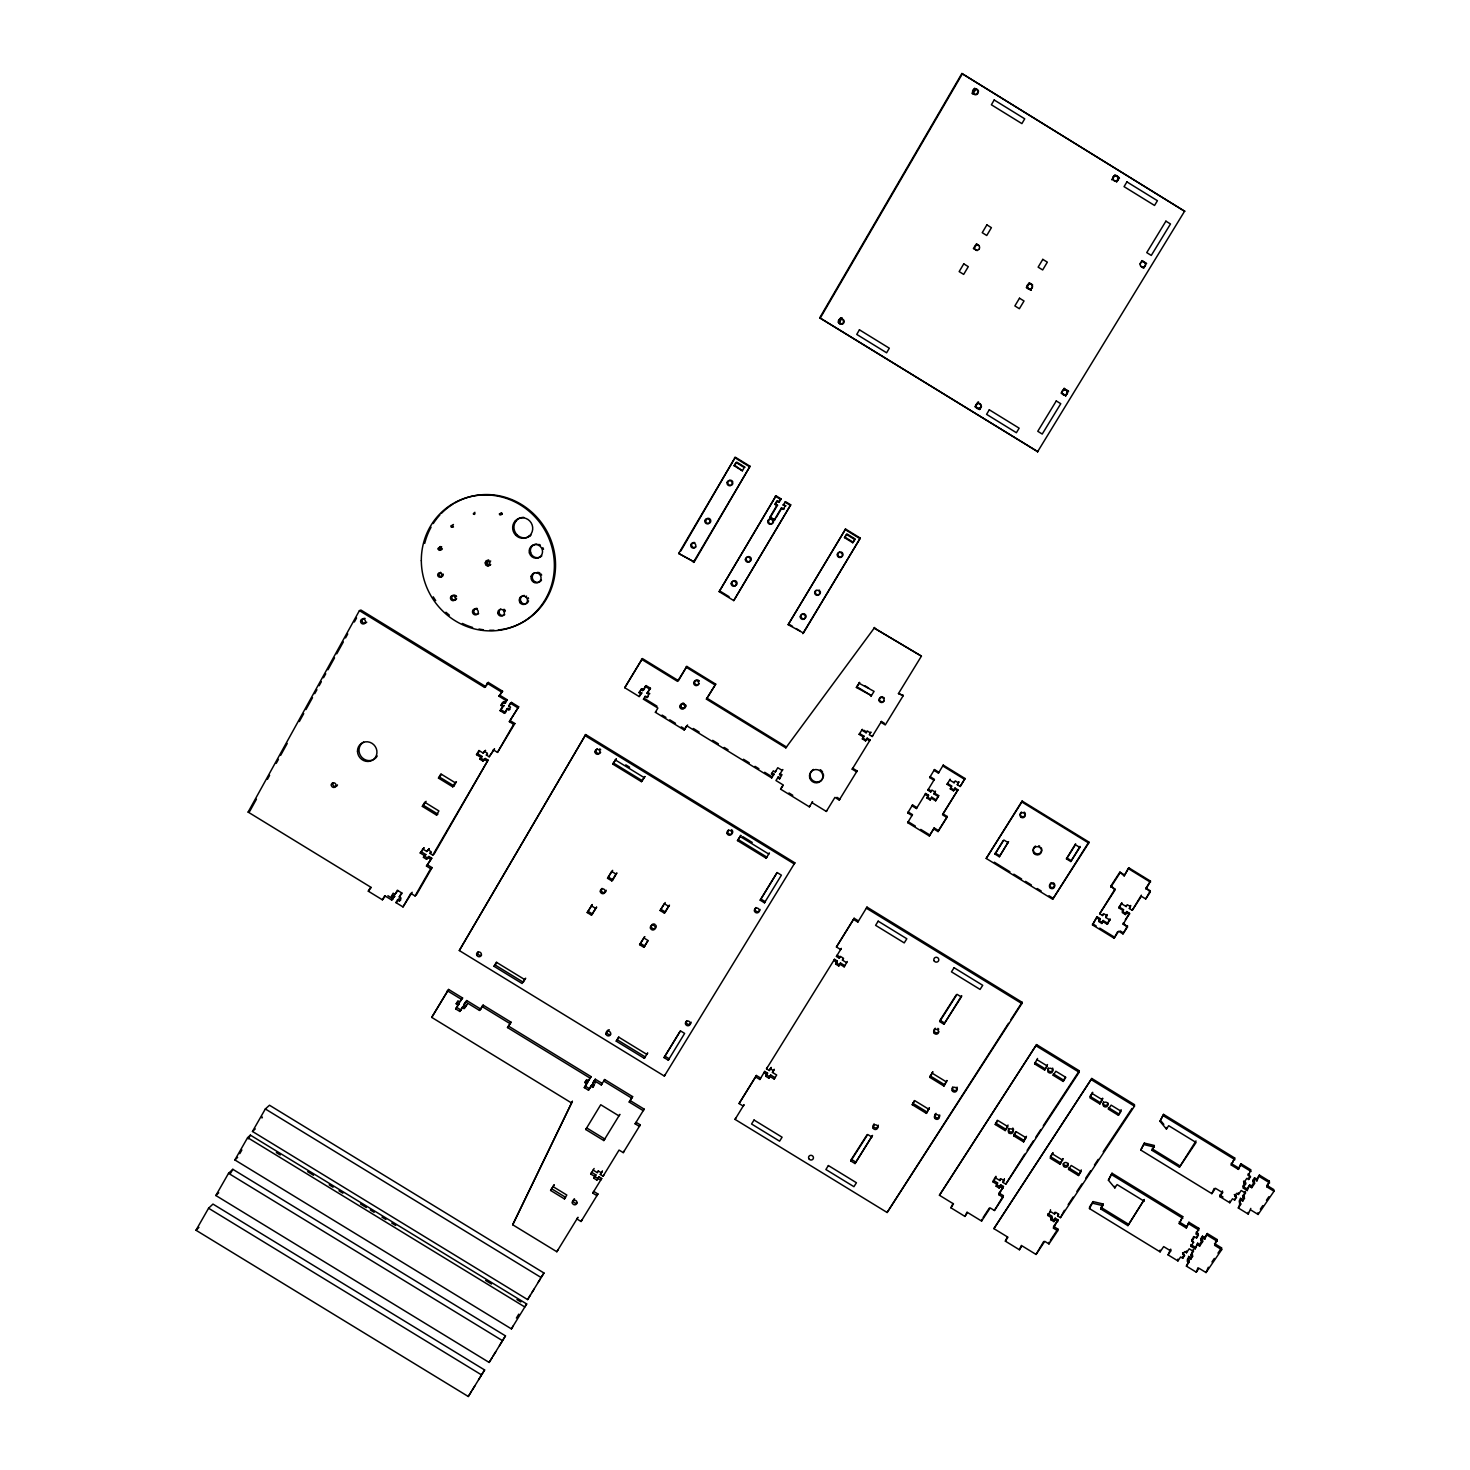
<?xml version="1.0" encoding="UTF-8"?>
<svg xmlns="http://www.w3.org/2000/svg" width="1470" height="1470" viewBox="0 0 1470 1470"><rect width="100%" height="100%" fill="white"/><g stroke="black" fill="none" stroke-linecap="round" stroke-linejoin="round"><path stroke-width="1.5" d="M1129.364 908.515L1130.577 905.557L1129.364 908.515L1132.249 910.297L1141.363 896.277L1145.718 898.96L1150.275 890.82L1145.938 888.156L1150.495 881.136L1128.758 867.778L1124.164 875.899L1119.864 872.133L1124.201 874.797M1145.718 898.96L1150.293 891.941L1145.938 888.156M1127.913 1225.612L1144.266 1199.575L1127.913 1225.612L1100.773 1208.983L1103.07 1203.985L1093.129 1201.615L1089.601 1206.907L1089.49 1208.597L1160.106 1251.87L1163.67 1246.597L1170.726 1250.933L1168.062 1254.884L1177.929 1260.929L1180.612 1256.979L1182.744 1258.283L1184.526 1255.656L1182.615 1252.752L1184.526 1255.656M1236.472 1197.407L1234.451 1194.595L1236.472 1197.407L1234.653 1200.071L1232.521 1198.767L1229.802 1202.754L1219.861 1196.653L1222.581 1192.666L1215.469 1188.293L1211.85 1193.64L1140.775 1150.054L1144.358 1143.109L1154.373 1145.479L1152.149 1150.422L1179.454 1167.162L1196.065 1142.484L1168.687 1125.689L1166.445 1129.07L1159.977 1121.298L1163.542 1114.37L1234.726 1158.029L1231.254 1165.012L1238.383 1169.385L1240.937 1163.744L1250.896 1169.844L1248.361 1175.504L1250.492 1176.827L1248.673 1179.491L1246.817 1178.37L1243.822 1182.78L1245.66 1183.92L1242.94 1187.925L1247.203 1190.553L1249.739 1184.875L1251.797 1187.668L1249.941 1186.529M1140.775 1150.054L1144.358 1143.109M1057.812 1214.238L1057.647 1215.929L1060.458 1217.656L1134.472 1106.175L1134.509 1104.668L1091.787 1078.465L993.904 1228.626L1007.961 1237.226L1005.37 1241.158L1019.408 1249.757L1021.999 1245.843L1036.056 1254.443L1044.747 1241.341L1048.974 1243.932L1057.702 1230.794L1057.867 1229.067L1053.641 1226.476L1058.014 1219.898L1055.203 1218.189L1053.88 1221.607L1050.793 1219.714L1050.958 1218.005L1054.063 1219.898M1132.249 910.297L1141.381 895.157M1103.033 921.653L1107.369 924.318L1107.443 923.142L1103.125 920.496L1101.857 923.472L1098.678 921.525L1099.946 918.548L1097.061 916.765L1092.467 924.906L1114.113 938.209L1118.633 931.245L1122.97 933.909L1127.508 926.927L1123.172 924.262L1129.566 913.329L1126.681 911.565L1125.45 914.542L1122.271 912.576L1123.503 909.618L1119.166 906.953L1121.886 902.764L1119.111 908.092L1123.447 910.757M1127.508 926.927L1123.227 923.087L1123.172 924.262M1124.164 875.899L1128.758 867.778M1121.83 903.903L1126.185 906.567L1126.222 905.428M1125.45 914.542L1126.681 911.565M1197.829 1244.943L1199.667 1246.064L1197.719 1243.179L1195.128 1248.894L1190.884 1246.303L1193.585 1242.334L1191.747 1241.213L1194.706 1236.858L1196.543 1237.979L1198.344 1235.333L1196.212 1234.028L1198.822 1228.332L1188.918 1222.268L1186.308 1227.964L1179.234 1223.61L1182.744 1216.609L1112.018 1173.244L1108.417 1180.208L1114.848 1187.907L1114.921 1186.253M1118.468 1113.764L1108.509 1107.663L1108.435 1109.17L1118.413 1115.289L1121.132 1109.721M1122.97 933.909L1127.545 925.751M1108.417 1180.208L1112.018 1173.244M1119.111 908.092L1119.166 906.953M1100.773 1208.983L1103.07 1203.985M1114.113 938.209L1117.568 931.796M1099.891 1103.933L1102.647 1098.384L1099.891 1103.933L1089.913 1097.814L1092.688 1092.284L1090.023 1096.326L1099.983 1102.427M1089.49 1208.597L1093.129 1201.615M1107.369 924.318L1110.162 918.971L1107.443 923.142M1110.089 920.128L1105.752 917.482L1106.928 915.663L1103.749 913.697L1102.573 915.516L1099.67 913.752L1115.069 889.956L1110.787 886.171L1119.864 872.133M1106.928 915.663L1107.002 914.505L1105.752 917.482M993.904 1228.626L1091.787 1078.465M1101.857 923.472L1103.125 920.496M1102.573 915.516L1102.647 914.358M1078.612 1173.905L1068.727 1167.841L1068.58 1169.458L1078.484 1175.522L1081.259 1169.918M1099.67 913.752L1115.142 888.836M1092.467 924.906L1097.061 916.765M1002.981 1182.431L1004.377 1179.087L1002.981 1182.431L1005.792 1184.159L1079.164 1072.255L1079.292 1070.803L1036.571 1044.6L939.44 1195.257L953.479 1203.875L950.925 1207.807L964.963 1216.425L967.536 1212.474L981.593 1221.074L990.21 1207.936L994.437 1210.508L1003.091 1197.333L1003.367 1195.661L999.141 1193.089L1003.459 1186.492L1000.647 1184.765L999.251 1188.128L996.145 1186.235L997.56 1182.872L993.334 1180.281L993.04 1181.917L997.266 1184.508L996.145 1186.235M1060.458 1217.656L1064.39 1210.306M1057.702 1230.794L1053.476 1228.203L1058.014 1219.898M1060.072 1164.24L1062.884 1158.654L1060.072 1164.24L1050.168 1158.176L1052.979 1152.59L1050.352 1156.578L1060.237 1162.641M1053.88 1221.607L1055.203 1218.189M1050.499 1209.755L1050.315 1211.445L1054.541 1214.036L1054.725 1212.346M1053.476 1228.203L1053.641 1226.476M1048.974 1243.932L1049.157 1242.168M1051.914 1217.987L1052.097 1216.278L1047.889 1213.705L1047.687 1215.396L1051.914 1217.987L1050.793 1219.714M1063.324 1079.954L1053.365 1073.853L1053.2 1075.305L1063.178 1081.424L1065.088 1077.253M1088.719 843.045L1088.829 842.016L1022.109 801.04L986.205 858.443L1052.685 899.254L1088.719 843.045L1021.87 801.977L1022.109 801.04M488.922 560.235C482.968 559.702 485.449 568.688 490.227 565.013M488.279 560.29L486.552 563.359L489.62 565.252M1036.056 1254.443L1043.7 1241.47M1070.803 861.53L1079.825 847.437L1079.972 846.408L1070.803 861.53L1066.448 858.866L1075.617 843.725M1019.408 1249.757L1021.374 1245.384M1044.839 1068.616L1034.88 1062.516L1034.659 1063.931L1044.637 1070.05L1047.485 1064.556M1034.659 1063.931L1037.526 1058.455M1015.678 1131.588L1013.675 1135.814L1023.598 1141.878L1026.446 1136.31M1023.598 1141.878L1025.564 1137.651M939.44 1195.257L1036.571 1044.6M1005.37 1241.158L1007.354 1236.803M1005.792 1184.159L1024.682 1154.115M1052.685 899.254L1088.829 842.016M1003.091 1197.333L998.865 1194.743L1003.459 1186.492M998.865 1194.743L999.141 1193.089M999.251 1188.128L1000.647 1184.765M994.437 1210.508L1003.367 1195.661M994.198 1178.958L995.925 1176.312L995.631 1177.948L999.876 1180.539L1000.151 1178.903M997.266 1184.508L997.56 1182.872M997.285 1120.305L995.263 1124.513L1005.186 1130.595L1008.053 1125.046M981.593 1221.074L981.905 1219.383M735.827 1117.861L735.055 1119.387L887.127 1212.493L1021.852 1003.587L1022.091 1002.264L866.988 907.1L857.837 922.058L853.555 919.43L854.107 918.272L858.407 920.9L857.837 922.058M964.963 1216.425L967.021 1212.088M950.925 1207.807L953.001 1203.507M499.249 514.022C502.666 514.243 497.191 514.555 502.005 513.269M943.942 1086.036L946.919 1080.542L943.942 1086.036L929.775 1077.345L932.752 1071.869L929.775 1077.345M999.324 856.753L1008.494 841.667L999.324 856.753L994.988 854.088L1003.036 840.766M961.325 996.954L961.674 995.668L943.924 1024.222L939.642 1021.613L957.043 994.326L961.325 996.954L943.924 1024.222M926.394 1113.378L929.371 1107.865L926.394 1113.378L912.245 1104.705L914.395 1100.534M887.127 1212.493L1008.512 1023.304M855.025 1163.542L872.445 1135.52L855.025 1163.542L850.818 1160.969L851.387 1159.371L867.024 1134.822M261.954 1118.009L262.395 1117.053M961.876 73.5L1184.618 211.239L961.876 73.5L819.727 317.832L1037.71 451.658L819.727 317.832M957.301 784.704L958.826 781.948L957.301 784.704L960.204 786.487L965 778.494L943.244 765.117L938.43 773.11L934.075 770.445L934.479 769.563L938.834 772.228L938.43 773.11M960.204 786.487L965 778.494M938.062 831.579L938.466 830.587L934.148 827.922L933.726 828.915L938.062 831.579L946.882 817.485L942.527 814.821L957.926 789.831L955.022 788.049L953.497 790.805L950.3 788.857L951.843 786.101L947.488 783.418L947.103 784.337L951.457 787.001L950.3 788.857M946.882 817.485L947.268 816.511L942.931 813.847L957.926 789.831M953.497 790.805L955.022 788.049M949.749 780.074L954.103 782.738L954.489 781.838M915.351 826.085L908.129 821.657L907.67 822.649L929.334 835.952L934.148 827.922M938.283 796.556L938.687 795.637L934.35 792.973L933.928 793.892L938.283 796.556L935.637 800.801L931.3 798.136L931.723 797.199L936.059 799.864L935.637 800.801M930.142 799.974L930.565 799.037L927.386 797.089L926.964 798.026L930.142 799.974L931.723 797.199M930.749 791.926L931.171 791.007L928.268 789.243L927.846 790.162L930.749 791.926L931.888 790.088L935.085 792.054L935.49 791.136L933.928 793.892M943.244 765.117L942.858 765.999L964.651 779.394M928.525 795.252L928.103 796.189L925.2 794.406L925.641 793.469L928.525 795.252L926.964 798.026M840.472 962.979L839.884 964.21L844.166 966.837L844.736 965.588L840.472 962.979L838.782 965.992L835.64 964.063L836.228 962.832L839.37 964.743M912.539 804.935L912.08 805.872L916.435 808.537L916.876 807.6L912.539 804.935L907.707 812.928L912.043 815.593M934.02 780.221L929.665 777.557L930.087 776.656L934.424 779.32L927.846 790.162M866.988 907.1L866.436 908.239L1021.852 1003.587M846.72 962.721L842.439 960.112L843.027 958.881M512.699 1224.767L572.381 1101.342L512.699 1224.767L556.836 1251.742L557.938 1250.014M837.349 961.049L836.742 962.299L833.894 960.535L834.501 959.304L837.349 961.049L835.64 964.063M839.296 958.183L839.903 956.952L837.055 955.206L836.448 956.437L839.296 958.183L840.417 956.4L843.559 958.33L842.439 960.112M907.707 812.928L908.166 811.973L912.502 814.637L907.67 822.649M1214.496 1243.546L1221.552 1247.883L1221.699 1249.647L1206.043 1272.561L1198.969 1268.243L1196.286 1272.175L1186.4 1266.129L1189.083 1262.179L1187.374 1261.131L1188.679 1256.464L1190.608 1259.367L1188.679 1256.464M1187.374 1261.131L1188.771 1258.246M1240.551 1198.326L1242.591 1201.155L1240.551 1198.326L1239.155 1201.247L1241.047 1204.004L1238.328 1207.991L1248.269 1214.091L1250.805 1208.395M1239.32 1202.938L1240.735 1200.016M759.861 1079.495L760.596 1078.061L756.388 1075.47L755.635 1076.904L759.861 1079.495L764.749 1071.391L767.561 1073.118L765.76 1076.279L768.865 1078.19L769.949 1076.444L774.175 1079.035L774.874 1077.602L770.666 1075.011L769.582 1076.738L766.476 1074.846M836.448 956.437L841.299 948.37L840.711 949.583L836.43 946.956L854.107 918.272M774.175 1079.035L776.674 1075.029L772.448 1072.438L774.231 1069.278L773.146 1071.005M768.865 1078.19L770.666 1075.011M767.248 1067.385L766.513 1068.8L769.343 1070.527L770.059 1069.113M764.749 1071.391L764.033 1072.824L766.844 1074.552M735.055 1119.387L744.059 1104.631L743.305 1106.12L739.079 1103.547L756.388 1075.47M385.379 896.002L382.384 899.805L368.308 891.188L370.642 887.108L248.118 812.083L359.415 610.62L360.94 610.05L485.853 686.674L484.567 687.39L359.415 610.62M256.423 799.202L249.827 811.164L248.118 812.083M267.43 779.302L269.616 775.315M276.231 763.371L278.418 759.384M280.623 755.396L287.22 743.452M299.329 721.549L303.72 713.593M305.925 709.606L312.522 697.662M314.727 693.675L316.932 689.706M319.137 685.718L321.324 681.731M323.529 677.743L325.734 673.774M327.939 669.787L334.535 657.843M336.74 653.856L343.337 641.912M345.542 637.925L347.728 633.956M354.344 621.994L356.53 618.025M484.567 687.39L488.261 682.429L502.593 691.231L498.918 696.192L506.103 700.602L507.334 699.867L500.186 695.475M371.322 887.402L368.308 891.188M486.643 685.259L488.261 682.429M422.349 806.387L424.72 802.234L438.905 810.944L436.535 815.078L422.349 806.387L426.098 801.315M438.483 778.108L440.853 773.918L455.094 782.665L456.417 781.764L454.028 785.936L452.705 786.817L438.483 778.108L441.423 774.451M382.384 899.805L384.717 895.726L391.755 900.044L394.732 896.241L392.894 895.12L391.479 896.204L393.298 897.325L394.732 896.241M498.918 696.192L502.593 691.231M234.869 1159.94L247.621 1137.633L250.378 1135.134L526.683 1303.963L511.395 1328.88L234.869 1159.94L237.644 1157.386M195.988 1230.243L208.575 1208.23L212.966 1204.077L484.622 1369.966L468.287 1396.5L195.988 1230.243L198.946 1227.413M215.851 1195.514L228.53 1173.317L232.848 1169.312L505.478 1335.881L489.142 1362.433L215.851 1195.514L218.754 1192.776M239.775 1153.674L241.888 1149.963M248.246 1138.827L250.378 1135.134M252.472 1131.459L265.335 1108.968L269.488 1105.238L543.955 1273.002L527.601 1299.59L252.472 1131.459L255.284 1128.905M230.68 1173.115L232.848 1169.312M452.705 786.817L455.094 782.665M391.479 896.204L393.188 893.209L395.007 894.33L397.984 890.526M500.847 705.398L503.806 705.71L500.847 705.398L502.63 702.292L504.486 703.432L507.334 699.867M502.097 704.644L503.861 701.539L505.735 702.697M391.755 900.044L393.298 897.325M395.007 894.33L397.341 890.25L401.567 892.841L399.234 896.92L401.071 898.041L399.362 901.036L397.525 899.916L395.963 902.617L403 906.935L412.188 892.272M504.449 713.317L506.874 709.091L509.961 709.477L508.105 708.338L504.449 713.317L500.131 710.69L502.556 706.445M504.486 703.432L506.103 700.602M500.131 710.69L503.806 705.71M420.218 852.986L423.948 847.859L420.218 852.986L424.444 855.595L425.822 854.566L421.596 851.975M476.5 754.661L477.787 753.834L482.068 756.462L480.8 757.289L476.5 754.661L478.908 750.472L483.189 753.099L485.504 750.453L483.189 753.099M477.787 753.834L479.385 751.041M508.73 710.23L510.513 707.125L508.657 705.986L511.505 702.421L518.671 706.813L509.355 721.678L513.655 724.306L514.867 723.534L510.568 720.888M402.21 893.117L399.234 896.92M511.505 702.421L508.657 705.986M427.825 865.04L432.07 867.631L430.71 868.66L426.465 866.069L431.757 858.204L428.928 856.477L426.539 859.27L423.433 857.359L424.444 855.595M426.815 851.479L429.203 848.686L426.815 851.479L422.57 848.87M479.753 759.108L481.021 758.263L484.163 760.192L482.895 761.037L479.753 759.108L480.8 757.289M423.433 857.359L425.822 854.566M481.021 758.263L482.068 756.462M426.539 859.27L428.928 856.477M482.895 761.037L485.21 758.373L488.058 760.119L434.109 854.088L432.75 855.117L429.92 853.372L430.949 851.589L427.825 849.697M489.198 756.774L494.471 748.947L489.198 756.774L486.349 755.029L487.378 753.21L484.236 751.28M403 906.935L410.81 893.356L415.036 895.947L416.414 894.844L432.07 867.631M426.465 866.069L431.757 858.204M432.75 855.117L488.058 760.119M509.355 721.678L518.671 706.813M415.036 895.947L430.71 868.66M493.222 749.774L497.503 752.401L513.655 724.306M514.867 723.534L497.503 752.401M678.699 553.455L735.312 457.207L750.049 466.266L694.207 561.963L678.699 553.455L694.207 561.963M680.757 551.048L734.173 459.154M734.1 465.733L736.011 462.462L744.279 467.533L742.368 470.804L734.1 465.733L736.819 462.168L745.069 467.239M820.389 317.851L962.244 74.014M459.301 950.539L585.721 734.559L794.866 862.853L664.348 1076.077L459.301 950.539L585.721 734.559M693.325 562.44L750.049 466.266M571.297 1102.812L431.721 1017.387L448.607 989.439L462.591 998.001L459.742 1001.952L457.923 1000.831L456.196 1003.771L458.015 1004.892L459.301 1003.587L457.501 1002.485L456.196 1003.771M448.607 989.439L431.721 1017.387M641.802 692.995L638.954 692.572L641.802 692.995L639.156 696.559L624.75 687.721L642.39 658.542L678.442 680.665L686.839 666.406L715.706 684.138L706.409 699.114L785.825 747.862L786.524 747.036L707.272 698.379M838.855 320.919L840.638 317.851M972.828 91.397L974.702 88.218M838.378 322.444L841.042 317.869M972.129 93.308L974.922 88.531M641.269 660.434L624.75 687.721M841.501 317.869L838.819 322.426L842.402 324.264M839.443 322.426L842.108 317.869M975.547 89.358C969.3 102.459 973.765 83.018 978.579 91.213M638.954 692.572L641.765 688.732L643.639 689.871L646.12 685.608L650.457 688.272L646.984 693.252L648.858 694.391L647.02 697.533L645.146 696.376L643.474 699.224L657.88 708.062L655.381 712.307L684.175 729.984L687.592 724.949M639.928 691.855L641.765 688.732M459.871 1011.452L462.205 1007.446L464.024 1008.567L467.037 1004.341L465.31 1007.281L463.509 1006.16L459.871 1011.452L455.663 1008.898L458.015 1004.892M459.742 1001.952L462.591 998.001M455.663 1008.898L459.301 1003.587M639.156 696.559L640.828 693.711M640.773 689.448L642.647 690.588L646.12 685.608M465.751 1005.627L463.932 1004.524L466.78 1000.555L480.763 1009.118L483.115 1005.112L511.064 1022.22L507.499 1027.548L590.058 1078.098L591.105 1076.665L508.712 1026.225M466.78 1000.555L463.932 1004.524M646.984 693.252L650.457 688.272M493.993 966.286L496.364 962.244L524.496 979.461L525.672 978.212L523.283 982.236L495.225 965.055L493.993 966.286L522.107 983.503L524.496 979.461M612.714 764.051L616.224 758.998L612.714 764.051L641.416 781.654L644.871 776.564L641.416 781.654M495.225 965.055L496.805 962.372M783.106 504.982L785.733 505.79L783.106 504.982L785.568 501.674L790.713 504.835L733.75 600.605L719.161 591.638L776.013 495.794L781.158 498.955L778.677 502.281L776.766 501.105L774.855 504.357L777.501 505.166L774.855 504.357M719.161 591.638L776.013 495.794M775.59 503.989L777.501 500.737L779.412 501.913M465.494 1001.842L479.496 1010.423L483.115 1005.112M769.802 517.366L774.947 519.682L769.802 517.366L776.766 505.533M778.677 502.281L781.158 498.955M770.556 516.981L777.501 505.166M641.398 659.203L677.523 681.382L686.839 666.406M774.212 520.086L781.176 508.252L783.822 509.043L781.176 508.252M776.105 517.716L781.911 507.885M783.106 509.428L785.017 506.176M733.75 600.605L790.713 504.835M507.499 1027.548L511.064 1022.22M684.175 729.984L686.692 725.739L771.64 777.887L772.375 776.987L764.657 772.264M706.409 699.114L715.706 684.138M976.925 244.149L973.82 248.65M587.21 912.558L592.318 904.601L587.21 912.558L591.454 915.167L596.563 907.211L591.454 915.167M607.551 878.288L611.63 871.398L615.893 874.007L616.922 872.959L612.843 879.832L611.814 880.897L607.551 878.288L612.659 870.35M611.814 880.897L615.893 874.007M788.159 624.676L845.562 529.053L860.281 538.093L803.428 633.037L788.159 624.676L845.562 529.053M844.497 537.653L846.444 534.418L854.695 539.49L852.747 542.724L844.497 537.653L847.032 533.977L855.264 539.049L852.747 542.724M802.767 633.662L860.281 538.093M1029.606 282.957L1026.832 287.587L1031.334 290.343M639.615 944.677L644.668 936.684L639.615 944.677L643.878 947.286L647.903 940.984M660.14 910.518L664.275 903.664L668.538 906.273L669.456 905.153L665.34 912.006L664.403 913.146L660.14 910.518L665.193 902.543M643.878 947.286L647.976 940.469L643.713 937.86M664.403 913.146L668.538 906.273M974.977 406.822L977.715 402.284M1111.981 179.597L1113.837 176.235M978.524 401.88L975.474 406.584L979.92 409.321M1114.885 175.077L1112.037 179.818M979.443 409.56L981.28 406.547M1116.502 182.225L1119.35 177.484L1117.494 180.828M979.681 409.45L981.501 406.418M584.876 1082.545L585.942 1081.111L587.743 1082.214L586.695 1083.647L584.876 1082.545L586.64 1079.623L588.459 1080.744L591.105 1076.665M771.474 773.918L772.209 773.036L774.065 774.175L773.349 775.058L771.474 773.918L773.349 770.813L775.223 771.971L775.939 771.088M588.496 1090.189L590.885 1086.22L592.704 1087.341L593.751 1085.889L591.932 1084.786L588.496 1090.189L584.307 1087.616L586.695 1083.647M588.459 1080.744L590.058 1078.098M584.307 1087.616L587.743 1082.214M771.64 777.887L774.065 774.175M775.223 771.971L777.777 767.726L782.095 770.39L782.812 769.508L779.541 774.616L781.415 775.774L779.541 778.861L777.667 777.722L778.383 776.821L780.258 777.979L779.541 778.861M616.242 1041.146L618.668 1037.122L646.763 1054.339L647.7 1052.943L644.319 1058.327L616.242 1041.146L618.852 1037.103M737.481 840.601L740.807 835.419L737.481 840.601L766.146 858.186L766.881 857.139L738.271 839.591M592.704 1087.341L594.468 1084.419L592.649 1083.298L595.295 1079.219L602.277 1083.5L601.248 1084.934L594.247 1080.652M592.649 1083.298L595.295 1079.219M810.025 805.891L809.364 806.828L780.607 789.169L783.161 784.943L775.958 780.533L778.383 776.821M601.248 1084.934L604.684 1079.531L632.614 1096.62L629.215 1102.059L643.198 1110.622L644.154 1109.133L630.189 1100.589M783.014 785.458L780.607 789.169M585.721 1129.493L600.734 1104.742L618.888 1115.859L619.881 1114.352L603.821 1140.555L585.721 1129.493L586.769 1127.968L604.832 1139.029L603.821 1140.555M550.607 1190.443L554.08 1184.949L550.607 1190.443L564.443 1198.914L565.527 1197.278L551.709 1188.826M856.385 687.482L859.564 682.466L856.385 687.482L871.453 695.678L856.937 686.766M766.146 858.186L769.416 852.986L768.7 854.015L740.016 836.412M564.443 1198.914L566.814 1195.036L552.959 1186.566M870.92 696.413L874.08 691.378L858.995 683.183M629.215 1102.059L632.614 1096.62M1062.443 391.314L1064.28 388.282M1140.095 263.975L1141.988 260.851L1146.508 263.644M809.364 806.828L812.579 801.683L811.936 802.62L826.324 811.44L826.948 810.484M594.854 1176.514L593.825 1178.205L596.875 1180.079L598.933 1176.79L601.708 1178.481L600.697 1180.079L590.701 1173.979L594.119 1168.485M859.141 734.375L859.693 733.567L864.029 736.231L863.478 737.058L859.141 734.375L862.302 729.304M1065.585 395.944L1067.826 392.545M1145.571 265.206L1143.66 268.312L1140.628 266.18M664.054 1057.591L680.408 1030.819L684.634 1033.41L668.28 1060.182L664.054 1057.591L680.132 1031.389M760.192 900.191L777.097 872.518L781.397 875.164L764.473 902.819L760.192 900.191L776.674 873.309M593.09 1170.065L597.243 1172.619L598.29 1170.928L601.34 1172.784M1037.489 451.915L1184.71 211.018M594.854 1176.606L595.883 1174.916L591.73 1172.38L590.701 1173.979M862.357 738.895L862.908 738.087L866.087 740.035L865.536 740.862L862.357 738.895L864.029 736.231M861.751 730.112L866.087 732.777L867.226 730.921L870.424 732.887L870.957 732.078L869.284 734.743L872.188 736.507L872.721 735.698M600.311 1174.493L602.351 1171.204L600.311 1174.493L603.086 1176.184L604.096 1174.585M865.536 740.862L867.208 738.197L870.111 739.961L852.196 769.178L856.532 771.842L857.102 770.96L852.765 768.295L852.196 769.178M516.393 1318.057L518.781 1314.143M556.836 1251.742L577.967 1217.289L576.901 1218.961L581.054 1221.496L582.102 1219.824M592.741 1193.089L593.77 1191.453L597.922 1193.989L596.893 1195.624L592.741 1193.089L601.708 1178.481M603.086 1176.184L619.054 1150.073L623.243 1152.627L624.217 1151.065M635.132 1123.815L636.087 1122.29L640.277 1124.862L639.321 1126.369L635.132 1123.815L644.154 1109.133M826.324 811.44L834.923 797.401L839.241 800.047L839.848 799.11L836.963 797.346M872.188 736.507L881.43 721.458L884.334 723.24M898.446 693.583L903.297 695.53L898.446 693.583L921.414 656.134L874.154 628.039L921.414 656.134M581.054 1221.496L597.922 1193.989M623.243 1152.627L640.277 1124.862M839.241 800.047L857.102 770.96M881.43 721.458L880.916 722.248L885.271 724.93L903.297 695.53M929.665 777.557L934.479 769.563M916.435 808.537L925.641 793.469M739.079 1103.547L755.635 1076.904M836.43 946.956L853.555 919.43M766.513 1068.8L834.501 959.304M936.059 799.864L938.687 795.637M947.103 784.337L950.135 779.173M765.76 1076.279L767.561 1073.118M769.343 1070.527L771.144 1067.367L770.427 1068.8L773.532 1070.693L772.448 1072.438M838.782 965.992L839.884 964.21M954.103 782.738L955.261 780.901L958.458 782.867M844.166 966.837L847.29 961.49M929.334 835.952L933.726 828.915M938.466 830.587L947.268 816.511M499.469 1345.583L501.932 1341.669M505.478 1335.881L502.464 1340.658L228.53 1173.317M472.403 1389.793L474.957 1385.751M478.558 1379.742L481.094 1375.718M484.622 1369.966L481.517 1374.891L208.575 1208.23M489.142 1362.433L492.211 1357.545M493.277 1355.707L495.757 1351.775M468.287 1396.5L471.447 1391.484M511.395 1328.88L513.324 1325.811M526.683 1303.963L524.79 1306.977L247.621 1137.633M527.601 1299.59L530.505 1294.978M531.754 1292.828L534.106 1289.116M538.02 1282.575L540.354 1278.882M543.955 1273.002L541.107 1277.522L265.335 1108.968M986.205 858.443L1021.87 801.977M994.988 854.088L1003.881 840.013L1008.218 842.678M664.348 1076.077L665.249 1074.662M956.253 994.859L940.047 1020.272L944.31 1022.881M850.818 1160.969L867.704 1134.491L871.93 1137.063M596.875 1180.079L598.933 1176.79M1066.448 858.866L1075.47 844.754L1079.825 847.437M912.245 1104.705L914.818 1100.699L928.966 1109.354M593.825 1178.205L595.883 1174.916M597.243 1172.619L598.272 1171.02M1010.974 1019.482L1022.091 1002.264M668.28 1060.182L669.181 1058.786L664.973 1056.195M1110.732 887.274L1119.809 873.217M1099.946 918.548L1098.77 920.349L1101.949 922.296M794.866 862.853L794.186 863.901L584.637 735.349M1123.503 909.618L1122.327 911.418L1125.487 913.366M1126.185 906.567L1127.361 904.748L1130.54 906.696M1125.34 919.834L1129.566 913.329M1145.938 889.258L1150.495 881.136M995.263 1124.513L997.873 1120.507L1007.795 1126.59L1005.186 1130.595M1044.637 1070.05L1047.283 1065.989L1037.305 1059.87M1013.675 1135.814L1016.303 1131.79L1026.207 1137.872M1053.2 1075.305L1055.846 1071.244L1065.823 1077.363L1063.178 1081.424M993.04 1181.917L995.631 1177.948M999.876 1180.539L1000.996 1178.811L1004.102 1180.722M764.473 902.819L765.208 901.698L760.927 899.07M983.136 1217.509L989.273 1208.12M1027.162 1150.33L1033.373 1140.867M1035.854 1137.082L1040.815 1129.511M1043.296 1125.726L1079.292 1070.803M870.111 739.961L869.56 740.788L866.675 739.006L867.208 738.197M1068.58 1169.458L1071.207 1165.453L1081.13 1171.535L1078.484 1175.522M1108.435 1109.17L1111.118 1105.128L1121.077 1111.246L1118.413 1115.289M1047.687 1215.396L1050.315 1211.445M1054.541 1214.036L1055.68 1212.327L1058.786 1214.22L1057.647 1215.929M1068.139 1204.647L1073.155 1197.094M1076.904 1191.435L1081.92 1183.883M1085.668 1178.242L1090.685 1170.69M1094.433 1165.03L1098.2 1159.371M1103.198 1151.819L1131.992 1108.435M1050.389 1240.294L1057.867 1229.067M1114.848 1187.907L1117.071 1184.581L1144.266 1201.247M1159.977 1121.298L1163.542 1114.37M1179.454 1167.162L1195.974 1140.904M1179.234 1223.61L1182.744 1216.609M1186.308 1227.964L1188.918 1222.268M1214.128 1188.421L1211.85 1193.64M1231.254 1165.012L1234.726 1158.029M644.319 1058.327L645.275 1056.948L617.235 1039.768M866.087 732.777L866.638 731.968L863.754 730.186M1219.861 1196.653L1222.434 1190.994L1222.581 1192.666M1238.383 1169.385L1240.937 1163.744M1196.212 1234.028L1198.822 1228.332M1191.747 1241.213L1193.622 1236.546M1182.688 1254.535L1184.655 1251.631L1186.492 1252.752L1189.193 1248.802L1193.419 1251.393L1190.737 1255.362L1192.574 1256.482L1190.608 1259.367M1196.121 1232.283L1198.234 1233.587L1196.543 1237.979M1195.128 1248.894L1197.719 1243.179M1199.667 1246.064L1202.625 1241.709L1200.678 1238.824L1202.478 1236.178L1204.591 1237.483L1204.72 1239.247L1202.589 1237.942L1202.478 1236.178M1200.788 1240.588L1202.589 1237.942M1190.516 1257.585L1192.482 1254.7L1192.574 1256.482M1199.557 1244.3L1202.515 1239.945L1200.678 1238.824M1187.301 1259.331L1189.01 1260.378L1186.4 1266.129M1204.591 1237.483L1207.293 1233.532L1217.197 1239.596L1214.624 1245.311L1221.699 1249.647M1204.72 1239.247L1207.293 1233.532M1234.635 1196.268L1236.619 1193.328L1238.475 1194.467L1241.195 1190.461L1245.476 1193.089L1242.738 1197.094L1244.594 1198.215L1242.591 1201.155M1236.307 1195.716L1234.653 1200.071M1243.822 1182.78L1243.62 1181.127L1245.476 1182.247L1242.756 1186.253L1247.001 1188.881L1247.203 1190.553M1242.738 1197.094L1245.274 1191.398L1245.476 1193.089M1247.001 1188.881L1249.739 1184.875M1251.797 1187.668L1254.792 1183.258L1252.752 1180.465L1254.572 1177.782L1256.905 1180.759L1254.572 1177.782M1252.954 1182.119L1254.774 1179.436M1242.407 1199.465L1244.41 1196.543L1242.554 1195.404M1251.595 1185.996L1254.59 1181.604L1252.752 1180.465M1239.963 1203.636L1238.328 1207.991M1256.703 1179.105L1259.441 1175.081L1269.4 1181.2L1266.883 1186.878L1274.012 1191.233L1258.118 1214.459L1251.007 1210.104M1256.905 1180.759L1259.441 1175.081M1197.976 1267.746L1196.286 1272.175M1215.396 1242.223L1217.197 1239.596M1208.322 1267.232L1206.043 1272.561M1211.941 1261.958L1214.349 1258.43M1217.95 1253.157L1221.552 1247.883M1266.883 1186.878L1269.4 1181.2M1260.341 1209.167L1262.785 1205.602M1266.442 1200.255L1268.886 1196.69M604.684 1079.531L603.655 1080.964L631.641 1098.09M590.885 1086.22L591.932 1084.786M785.825 747.862L874.705 627.433M488.352 565.729L490.08 562.661L486.993 560.768M779.541 774.616L780.258 773.734L782.113 774.874M479.496 1010.423L480.763 1009.118M474.847 512.277C474.093 517.881 473.505 509.686 474.553 514.445M502.005 514.316L500.517 513.655M464.024 1008.567L465.31 1007.281M462.205 1007.446L463.509 1006.16M1061.211 393.078L1065.695 395.834M655.381 712.307L656.337 711.553M395.963 902.617L397.396 901.533M399.362 901.036L400.777 899.934L398.94 898.813L397.525 899.916M531.056 535.08L528.998 536.642A10.345 9.922 61.7 0 1 515.198 522.291L516.76 520.196A10.345 9.922 61.7 0 1 523.816 517.385M647.02 697.533L647.994 696.798L645.146 696.376M643.474 699.224L644.448 698.489L657.035 706.206M429.92 853.372L431.28 852.361M642.647 690.588L643.639 689.871M436.535 815.078L437.895 814.141L423.727 805.468M486.349 755.029L487.617 754.183M506.874 709.091L508.105 708.338M441.772 549.633C438.501 551.562 438.427 544.855 441.735 546.95M504.137 611.502L505.368 610.932M497.852 613.027L499.102 612.457M520.068 602.7L521.28 602.149M525.801 596.985L526.572 596.103M520.343 597.151L521.574 596.618M472.697 610.712L474.001 610.142M476.243 609.131A2.995 2.848 56.9 0 1 478.264 612.163L478.136 612.916A2.995 2.848 56.9 0 1 475.251 614.846L474.498 614.68A2.995 2.848 56.9 0 1 472.605 610.914L472.917 610.234A2.995 2.848 56.9 0 1 475.49 608.966L477.382 608.543M534.198 582.432L535.392 581.918M531.24 576.369L532.434 575.854M536.679 572.822L537.873 572.326M454.928 599.76L456.27 599.209M454.653 596.434L455.994 595.883M451.4 596.103L452.76 595.57M536.77 558.104L537.965 557.644M529.42 552.959L530.633 552.5M487.048 565.693L488.334 565.215M489.455 565.105L490.741 564.627M742.368 470.804L734.926 465.439M485.927 564.995L487.213 564.517M485.265 563.837L486.552 563.359M485.247 562.514L486.552 562.036M533.279 545.058L534.474 544.617M489.418 561.485L490.704 561.025M485.89 561.393L487.176 560.915M440.577 577.012L441.955 576.516M441.753 574.549L443.131 574.053A2.131 2.04 58.9 0 1 442.194 576.405L441.698 576.607A2.131 2.04 58.9 0 1 439.162 575.046A2.131 2.04 58.9 0 1 440.577 572.491M439.475 572.951L440.835 572.473M528.814 536.274L530.027 535.852M515.658 535.117L516.889 534.694M439.181 550.386C445.042 545.535 432.639 548.861 440.559 549.945M440.963 549.192L442.341 548.733M439.989 547.152L441.367 546.711M514.739 521.63L515.97 521.244M501.031 514.555L502.115 514.133M499.874 514.978L501.141 514.592M500.278 513.342L501.546 512.975M451.198 527.142C456.894 525.121 446.2 525.323 453.477 527.032M473.23 513.857L474.553 513.471M453.44 524.496L452.135 525.231L452.539 526.738M1144.358 1144.689L1154.391 1147.078M1093.018 1203.305L1102.996 1205.676M976.337 243.873L979.112 245.637M276.36 1152.572L280.274 1154.961M307.671 1171.682L313.533 1175.283M329.17 1184.838L333.084 1187.227M338.964 1190.81L342.877 1193.199M360.481 1203.967L366.342 1207.55M370.256 1209.939L374.17 1212.327M381.979 1217.105L385.893 1219.494M391.773 1223.077L395.687 1225.465M485.651 1280.444L491.513 1284.045M516.944 1299.572L520.858 1301.961M645.165 686.325L649.483 688.971M647.958 692.517L649.813 693.675M693.362 728.495L699.15 732.06M712.638 740.329L718.426 743.875M724.195 747.421L728.054 749.792M743.471 759.255L749.241 762.801M755.029 766.348L758.887 768.718M662.088 715.082L665.91 717.433M669.75 719.786L675.502 723.313M681.253 726.841L685.075 729.193M788.967 792.955L792.789 795.307M625.779 764.859L629.601 767.193M742.717 836.595L752.254 842.439M615.195 759.843L643.897 777.446M486.993 683.127L501.362 691.947M613.743 763.206L642.39 780.772M510.274 703.156L517.44 707.566M501.38 709.937L505.68 712.564M1163.578 1115.895L1234.91 1159.646M1241.121 1165.361L1251.099 1171.48M1259.661 1176.735L1269.639 1182.854M1231.088 1163.395L1238.218 1167.75M1266.662 1185.206L1273.773 1189.561L1274.012 1191.233M1036.35 1045.997L1079.164 1072.255M1091.677 1079.917L1134.472 1106.175M1092.578 1093.772L1102.555 1099.891M1179.399 1165.545L1152.149 1148.823L1152.149 1150.422M1219.714 1194.981L1223.022 1197.003M483.942 759.218L486.791 760.964M1111.963 1174.879L1182.817 1218.318M1189.01 1223.977L1198.914 1230.059M1207.421 1235.278L1217.325 1241.341M1179.16 1221.901L1186.235 1226.219M932.347 1073.302L946.533 1081.994M608.58 877.222L612.843 879.832M661.077 909.397L665.34 912.006M930.179 1075.893L944.328 1084.566M439.824 777.226L454.028 785.936M1052.796 1154.17L1062.718 1160.253M1191.655 1239.449L1193.585 1242.334M995.557 1122.988L1005.443 1129.052M1013.932 1134.252L1023.818 1140.316M1195.036 1247.13L1190.81 1244.539L1190.884 1246.303M1100.865 1207.293L1127.949 1223.885M591.271 905.722L595.515 908.331M912.686 1103.217L926.798 1111.853M588.276 911.418L592.52 914.028M640.589 943.483L644.834 946.092M1000.372 1186.4L1003.202 1188.128M1055.019 1219.898L1057.849 1221.625M996.421 1184.581L999.527 1186.474M427.568 857.488L430.398 859.233M424.812 856.348L427.917 858.241M851.387 1159.371L855.577 1161.943M387.915 895.726L393.17 898.942M481.866 1006.399L509.87 1023.561M447.303 990.706L461.304 999.269M593.696 1081.865L595.515 1082.986M456.968 1007.593L461.157 1010.166M585.354 1086.183L589.543 1088.737M1064.004 388.521L1068.598 391.167M1063.876 388.613L1068.378 391.369M1061.34 392.968L1065.97 395.577M734.504 457.482L749.259 466.56M844.974 529.457L859.711 538.516M845.103 537.23L853.335 542.283M775.278 496.143L780.423 499.304M784.851 502.023L790.015 505.202M788.857 624.088L792.514 626.33M796.152 628.554L799.79 630.795M719.988 591.105L729.102 596.691M865.003 685.81L868.623 688.034M1128.721 868.843L1150.495 882.239M954.655 788.967L957.558 790.75M1066.614 857.8L1070.95 860.464M950.686 787.938L953.883 789.886M1110.787 886.171L1113.69 887.953M1126.626 912.723L1129.53 914.487M995.282 853.041L999.6 855.705M1120.14 930.933L1123.025 932.715M1096.969 917.941L1099.854 919.705M685.939 667.086L714.861 684.855M994.326 862.192L1009.927 871.784M1013.841 874.172L1021.632 878.968M1025.545 881.357L1031.389 884.958M1037.25 888.541L1041.146 890.949M1048.955 895.745L1052.851 898.133M1092.559 923.73L1096.161 925.935M1099.762 928.158L1114.187 936.996M920.753 829.411L929.757 834.942M1114.94 175.371L1119.478 178.182M1141.969 260.576L1146.508 263.534M973.342 248.43L977.164 250.635M1029.037 282.773L1032.601 284.812M1026.262 287.422L1031.095 290.288M698.838 680.683L698.323 680.261A2.462 2.389 49.5 0 0 694.961 681.125A2.462 2.389 49.5 0 0 695.843 684.469A2.462 2.389 49.5 0 0 699.15 683.679M1161.245 1121.298L1163.817 1124.403M1257.897 1212.732L1258.118 1214.459M1250.492 1176.827L1248.159 1173.869L1248.361 1175.504M1248.471 1177.856L1248.673 1179.491M1245.476 1182.247L1245.66 1183.92M1248.085 1212.382L1248.269 1214.091M1238.291 1192.795L1238.475 1194.467M1229.637 1201.063L1229.802 1202.754M1202.515 1239.945L1202.625 1241.709M1198.234 1233.587L1198.344 1235.333M1193.419 1251.393L1193.328 1249.629L1190.737 1255.362M1189.01 1260.378L1189.083 1262.179M1186.419 1250.97L1186.492 1252.752M1182.67 1256.501L1182.744 1258.283M1177.874 1259.147L1177.929 1260.929M1170.726 1250.933L1170.69 1249.151L1168.062 1254.884M1166.408 1127.508L1166.445 1129.07M1160.069 1250.088L1160.106 1251.87M1150.275 890.82L1150.293 891.941M1108.086 1103.143A2.517 2.407 9.8 0 1 1103.125 1103.529M1103.161 1102.279A2.517 2.407 9.8 0 1 1103.437 1101.71M1068.286 1163.376A2.499 2.37 12.2 0 1 1063.361 1163.726M1052.649 1068.102A2.517 2.407 12.4 0 1 1050.352 1071.612A2.517 2.407 12.4 0 1 1048.294 1067.9M1012.812 1128.06A2.499 2.37 14.7 0 1 1012.848 1131.275A2.499 2.37 14.7 0 1 1009.504 1131.532A2.499 2.37 14.7 0 1 1008.879 1128.354M750.931 557.92A2.591 2.536 60.7 0 1 748.928 561.724A2.591 2.536 60.7 0 1 746.337 558.196A2.591 2.536 60.7 0 1 750.545 557.387M736.36 581.458A2.572 2.517 58.1 0 1 735.404 585.648A2.572 2.517 58.1 0 1 732.023 582.928A2.572 2.517 58.1 0 1 735.845 581.036M732.868 483.538A2.609 2.554 68.2 0 1 728.918 484.898A2.609 2.554 68.2 0 1 728.955 480.635A2.609 2.554 68.2 0 1 732.887 482.197M695.935 546.932A2.591 2.517 61.7 0 1 691.69 545.664A2.591 2.517 61.7 0 1 694.814 542.595M841.134 552.003A2.591 2.554 62.4 0 1 842.494 556.009A2.591 2.554 62.4 0 1 838.304 555.899A2.591 2.554 62.4 0 1 839.793 551.967M820.333 591.638A2.591 2.536 56.3 0 1 817.155 594.707A2.591 2.536 56.3 0 1 816.07 590.37M819.158 590.058A2.591 2.536 56.3 0 1 819.69 590.481M805.725 615.03A2.572 2.536 53.2 0 1 804.549 618.594A2.572 2.536 53.2 0 1 801.113 617.051A2.572 2.536 53.2 0 1 802.877 613.743M803.539 613.688A2.572 2.536 53.2 0 1 804.807 614.056M1041.274 847.804A4.263 4.153 11.6 0 1 1039.547 853.409A4.263 4.153 11.6 0 1 1033.796 851.663A4.263 4.153 11.6 0 1 1035.523 846.058M1038.757 845.764A4.263 4.153 11.6 0 1 1039.768 846.224M1025.38 814.343A2.554 2.499 12.8 0 1 1021.485 816.364A2.554 2.499 12.8 0 1 1021.613 812.028M1024.167 812.12A2.554 2.499 12.8 0 1 1025.307 813.682M1052.924 882.698A2.554 2.481 10.7 0 1 1054.615 885.804A2.554 2.481 10.7 0 1 1051.454 887.439A2.554 2.481 10.7 0 1 1049.745 884.334M1050.444 883.25A2.554 2.481 10.7 0 1 1051.601 882.643M541.805 555.862A6.872 6.597 60.4 0 1 538.828 557.553L537.101 557.736A6.872 6.597 60.4 0 1 533.665 544.929M537.009 544.102A6.872 6.597 60.4 0 0 535.282 544.286L532.471 545.37A6.891 6.615 60.3 0 0 535.907 558.196L537.634 558.012A6.891 6.615 60.3 0 0 542.301 549.78A6.891 6.615 60.3 0 0 534.069 544.727M538.737 544.396A6.872 6.597 60.4 0 1 540.354 545.113M542.816 547.667A6.872 6.597 60.4 0 1 543.496 549.339M541.493 580.154A5.145 4.943 58.8 0 1 535.797 582.12L534.621 581.532A5.145 4.943 58.8 0 1 532.269 576.957L532.471 575.652A5.145 4.943 58.8 0 1 534.896 572.73M538.718 572.491A5.145 4.943 58.8 0 1 539.894 573.079M540.905 573.962A5.145 4.943 58.8 0 1 541.658 575.082M528.557 600.899A4.281 4.098 57.5 0 1 521.63 602.59L520.95 601.689A4.281 4.098 57.5 0 1 524.496 595.46M528.116 597.684A4.281 4.098 57.5 0 1 528.538 598.713M454.983 502.905A68.631 65.617 59.6 0 1 551.746 542.338A68.631 65.617 59.6 0 1 498.33 629.95M494.012 630.262A68.631 65.617 59.6 0 1 489.712 630.262M483.244 629.748A68.631 65.617 59.6 0 1 478.944 629.031M472.605 627.451A68.631 65.617 59.6 0 1 462.388 623.427M449.361 615.158A68.631 65.617 59.6 0 1 445.98 612.255M435.69 600.568A68.631 65.617 59.6 0 1 433.246 596.82M424.701 543.422A68.631 65.617 59.6 0 1 431.059 527.216M433.283 523.522A68.631 65.617 59.6 0 1 439.897 514.941M441.386 513.397A68.631 65.617 59.6 0 1 453.146 503.989M478.632 613.596A2.977 2.848 56.9 0 1 476.556 614.276L475.802 614.111A2.977 2.848 56.9 0 1 473.91 610.344L474.24 609.664A2.977 2.848 56.9 0 1 476.795 608.415M456.6 598.639A2.554 2.444 57.7 0 1 453.385 599.925A2.554 2.444 57.7 0 1 451.988 596.581A2.554 2.444 57.7 0 1 455.204 595.313M456.233 596.14A2.554 2.444 57.7 0 1 456.564 596.71M503.254 615.397A3.418 3.271 56.8 0 1 499.175 612.898L499.047 612.016A3.418 3.271 56.8 0 1 500.664 609.15M503.989 609.26A3.418 3.271 56.8 0 1 505.202 610.528M504.724 614.57A3.418 3.271 56.8 0 1 504.045 615.085M938.687 1031.683A2.499 2.407 19.1 0 1 934.755 1032.014A2.499 2.407 19.1 0 1 935.361 1028.228M937.86 1028.357A2.499 2.407 19.1 0 1 938.742 1029.276M878.233 1125.12A2.481 2.352 21.4 0 1 875.146 1127.857A2.481 2.352 21.4 0 1 874.117 1123.852M939.679 1114.977A2.481 2.37 18.5 0 1 938.062 1117.77A2.481 2.37 18.5 0 1 934.993 1116.373A2.481 2.37 18.5 0 1 936.078 1113.36M957.007 1087.102A2.499 2.389 17.7 0 1 954.765 1090.593A2.499 2.389 17.7 0 1 952.707 1086.9M377.22 756.021A10.051 9.5 51.2 0 1 361.987 757.509A10.051 9.5 51.2 0 1 363.678 742.111M337.475 784.888A2.425 2.278 50.2 0 1 334.37 786.34A2.425 2.278 50.2 0 1 333.157 782.94M365.258 623.298A2.554 2.407 56.8 0 1 362.116 620.781A2.554 2.407 56.8 0 1 365.148 618.466M366.71 622.178A2.554 2.407 56.8 0 1 366.342 622.692M576.901 1202.901A2.425 2.278 31.7 0 1 573.631 1201.872A2.425 2.278 31.7 0 1 574.494 1198.767M481.499 955.279A2.481 2.334 41.3 0 1 478.173 951.88M610.546 1034.31A2.462 2.334 34.8 0 1 607 1032.693A2.462 2.334 34.8 0 1 609.333 1029.809M691.176 1022.164A2.481 2.352 32.1 0 1 688.089 1024.333A2.481 2.352 32.1 0 1 686.619 1020.768M760.082 909.434A2.499 2.407 32.7 0 1 756.646 911.547A2.499 2.407 32.7 0 1 755.874 907.541M731.49 829.705A2.517 2.444 37.8 0 1 732.262 833.288A2.517 2.444 37.8 0 1 728.624 833.637A2.517 2.444 37.8 0 1 728.495 829.98M600.66 752.309A2.536 2.425 47.4 0 1 596.765 752.677A2.536 2.425 47.4 0 1 597.261 748.8M599.742 748.891A2.536 2.425 47.4 0 1 600.66 749.829M606.228 890.269A2.499 2.389 40.2 0 1 602.847 892.382A2.499 2.389 40.2 0 1 602.038 888.376M655.896 925.291A2.499 2.389 36.8 0 1 654.187 928.819A2.499 2.389 36.8 0 1 651.339 925.879A2.499 2.389 36.8 0 1 654.995 924.354M698.783 680.739A2.462 2.389 49.5 0 1 699.15 681.253M682.558 703.413A2.536 2.462 48.1 0 0 680.849 706.629A2.536 2.462 48.1 0 0 684.248 708.154A2.536 2.462 48.1 0 0 685.369 704.681A2.462 2.389 48.1 0 1 683.605 708.246A2.462 2.389 48.1 0 1 680.83 705.361A2.462 2.389 48.1 0 1 684.414 703.799A2.536 2.462 48.1 0 0 683.201 703.358M884.223 700.584A2.554 2.517 36.6 0 1 880.934 701.502A2.554 2.517 36.6 0 1 879.685 698.287A2.554 2.517 36.6 0 1 882.753 696.817M883.893 697.515A2.554 2.517 36.6 0 1 884.279 698.048M823.31 773.826A6.762 6.597 35.9 0 1 819.01 781.636A6.762 6.597 35.9 0 1 810.687 777.887A6.762 6.597 35.9 0 1 813.535 769.435M820.242 769.674A6.762 6.597 35.9 0 1 822.649 772.191M840.822 324.098A2.664 2.609 87.7 0 1 839.149 320.46A2.664 2.609 87.7 0 1 842.861 319.229M843.412 319.67A2.664 2.609 87.7 0 1 842.163 324.117M1113.268 179.799A2.775 2.683 -67.6 0 1 1115.51 175.683A2.775 2.683 -67.6 0 1 1118.137 179.413A2.775 2.683 -67.6 0 1 1113.672 180.369M531.276 576.148L531.056 577.453A5.145 4.943 58.7 0 0 533.426 582.046L534.602 582.634A5.145 4.943 58.7 0 0 540.85 579.474A5.145 4.943 58.7 0 0 537.524 572.988L536.238 572.73A5.145 4.943 58.7 0 0 531.276 576.148M859.436 329.813L856.753 334.407L886.612 352.782L889.313 348.206L859.436 329.813M994.179 99.978L991.386 104.774L1021.889 123.609L1024.719 118.813L994.179 99.978M963.769 263.847L959.157 271.601L963.677 274.394L968.289 266.64L963.769 263.847M986.866 224.873L982.236 232.683L986.756 235.494L991.405 227.666L986.866 224.873M1019.5 298.208L1014.87 305.925L1019.371 308.718L1024.02 300.983L1019.5 298.208M1042.8 259.363L1038.132 267.154L1042.671 269.947L1047.338 262.156L1042.8 259.363M989.31 409.799L986.572 414.338L1016.395 432.713L1019.151 428.174L989.31 409.799M1126.92 181.894L1124.054 186.635L1154.538 205.451L1157.423 200.71L1126.92 181.894M1056.287 400.942L1037.765 431.298L1042.23 434.054L1060.77 403.699L1056.287 400.942M1165.912 221.161L1146.747 252.619L1151.286 255.431L1170.487 223.973L1165.912 221.161M754.036 1120.03L751.556 1123.999L779.596 1141.179L782.095 1137.21L754.036 1120.03M878.178 921.175L875.605 925.328L904.234 942.895L906.825 938.76L878.178 921.175M828.382 1165.563L825.883 1169.514L853.923 1186.676L856.44 1182.744L828.382 1165.563M954.085 967.738L951.457 971.854L980.067 989.42L982.713 985.304L954.085 967.738M515.529 520.601L513.949 522.677A10.363 9.941 61.7 0 0 527.785 537.064L529.843 535.484A10.363 9.941 61.7 0 0 529.733 520.968A10.363 9.941 61.7 0 0 515.529 520.601M440.835 576.901L440.338 577.104A2.15 2.04 58.9 0 1 437.784 575.542A2.15 2.04 58.9 0 1 439.199 572.988L439.732 572.933A2.15 2.04 58.9 0 1 440.835 576.901M526.223 597.334L525.36 596.636A4.281 4.116 57.4 0 0 519.737 602.241L520.398 603.141A4.281 4.116 57.4 0 0 526.278 603.325A4.281 4.116 57.4 0 0 526.223 597.334M454.892 596.673L454.432 596.195A2.572 2.444 57.7 0 0 450.518 597.537A2.572 2.444 57.7 0 0 453.513 600.642A2.572 2.444 57.7 0 0 454.892 596.673M504.302 611.906L503.953 611.097A3.418 3.271 56.8 0 0 497.779 612.586L497.907 613.468A3.418 3.271 56.8 0 0 501.987 615.985A3.418 3.271 56.8 0 0 504.302 611.906M1103.658 1106.157A2.517 2.407 9.8 0 0 1107.902 1105.275A2.517 2.407 9.8 0 0 1104.926 1102.169A2.517 2.407 9.8 0 0 1103.658 1106.157M1063.821 1166.445A2.499 2.37 12.2 0 0 1068.047 1165.6A2.499 2.37 12.2 0 0 1065.07 1162.513A2.499 2.37 12.2 0 0 1063.821 1166.445M1048.404 1072.273A2.517 2.407 12.4 0 0 1052.649 1071.391A2.517 2.407 12.4 0 0 1049.672 1068.286A2.517 2.407 12.4 0 0 1048.404 1072.273M1008.916 1132.8A2.499 2.389 14.7 0 0 1013.124 1131.937A2.499 2.389 14.7 0 0 1010.166 1128.85A2.499 2.389 14.7 0 0 1008.916 1132.8M768.553 520.545A2.609 2.554 65.4 0 0 771.658 523.798A2.609 2.554 65.4 0 0 772.852 519.498A2.609 2.554 65.4 0 0 768.553 520.545M767.799 520.931A2.609 2.554 65.3 0 0 770.905 524.202A2.609 2.554 65.3 0 0 772.099 519.884A2.609 2.554 65.3 0 0 767.799 520.931M745.382 559.555A2.591 2.536 60.7 0 0 749.186 561.889A2.591 2.536 60.7 0 0 749.222 557.424A2.591 2.536 60.7 0 0 745.382 559.555M731.196 583.663A2.591 2.517 58.1 0 0 735 585.997A2.591 2.517 58.1 0 0 735.018 581.55A2.591 2.517 58.1 0 0 731.196 583.663M705.784 520.141A2.591 2.536 64.1 0 0 708.889 523.393A2.591 2.536 64.1 0 0 710.047 519.094A2.591 2.536 64.1 0 0 705.784 520.141M727.117 482.399A2.609 2.554 68.2 0 0 730.222 485.67A2.609 2.554 68.2 0 0 731.399 481.333A2.609 2.554 68.2 0 0 727.117 482.399M704.92 520.527A2.609 2.536 64.1 0 0 708.025 523.779A2.609 2.536 64.1 0 0 709.183 519.48A2.609 2.536 64.1 0 0 704.92 520.527M690.808 544.782A2.591 2.517 61.7 0 0 693.895 548.016A2.591 2.517 61.7 0 0 695.053 543.735A2.591 2.517 61.7 0 0 690.808 544.782M837.349 554.208A2.591 2.554 62.3 0 0 840.436 557.461A2.591 2.554 62.3 0 0 841.667 553.161A2.591 2.554 62.3 0 0 837.349 554.208M814.656 592.704A2.591 2.554 56.2 0 0 818.459 595.038A2.591 2.554 56.2 0 0 818.514 590.591A2.591 2.554 56.2 0 0 814.656 592.704M800.286 616.757A2.572 2.536 53.1 0 0 804.09 619.091A2.572 2.536 53.1 0 0 804.145 614.644A2.572 2.536 53.1 0 0 800.286 616.757M1034.218 853.592A4.263 4.153 11.6 0 0 1041.403 852.012A4.263 4.153 11.6 0 0 1036.35 846.702A4.263 4.153 11.6 0 0 1034.218 853.592M1020.713 816.916A2.554 2.517 12.8 0 0 1025.031 815.96A2.554 2.517 12.8 0 0 1021.999 812.763A2.554 2.517 12.8 0 0 1020.713 816.916M1050.131 887.862A2.554 2.481 10.7 0 0 1054.449 886.924A2.554 2.481 10.7 0 0 1051.418 883.746A2.554 2.481 10.7 0 0 1050.131 887.862M421.32 560.695A68.759 65.746 59.5 0 0 521.501 622.857A68.759 65.746 59.5 0 0 520.729 505.147A68.759 65.746 59.5 0 0 421.32 560.695M934.111 960.829A2.517 2.444 19.9 0 0 938.448 961.012A2.517 2.444 19.9 0 0 936.372 957.264A2.517 2.444 19.9 0 0 934.111 960.829M808.867 1158.727A2.462 2.334 24 0 0 813.112 1158.948A2.462 2.334 24 0 0 811.036 1155.31A2.462 2.334 24 0 0 808.867 1158.727M933.964 1032.859A2.517 2.407 19.1 0 0 938.301 1033.061A2.517 2.407 19.1 0 0 936.206 1029.331A2.517 2.407 19.1 0 0 933.964 1032.859M873.162 1128.225A2.481 2.37 21.4 0 0 877.443 1128.427A2.481 2.37 21.4 0 0 875.367 1124.77A2.481 2.37 21.4 0 0 873.162 1128.225M934.681 1118.082A2.499 2.37 18.5 0 0 938.981 1118.303A2.499 2.37 18.5 0 0 936.923 1114.609A2.499 2.37 18.5 0 0 934.681 1118.082M952.266 1090.758A2.499 2.389 17.7 0 0 956.584 1090.96A2.499 2.389 17.7 0 0 954.526 1087.267A2.499 2.389 17.7 0 0 952.266 1090.758M357.486 751.262A10.088 9.518 51.2 0 0 372.259 760.339A10.088 9.518 51.2 0 0 371.928 743.269A10.088 9.518 51.2 0 0 357.486 751.262M331.32 784.998A2.425 2.278 50.2 0 0 334.884 787.185A2.425 2.278 50.2 0 0 334.774 783.087A2.425 2.278 50.2 0 0 331.32 784.998M360.591 621.369A2.554 2.407 56.8 0 0 364.321 623.666A2.554 2.407 56.8 0 0 364.229 619.311A2.554 2.407 56.8 0 0 360.591 621.369M572.326 1202.956A2.425 2.278 31.7 0 0 576.332 1204.206A2.425 2.278 31.7 0 0 575.229 1200.273A2.425 2.278 31.7 0 0 572.326 1202.956M476.684 954.875A2.481 2.334 41.3 0 0 480.745 956.125A2.481 2.334 41.3 0 0 479.606 952.064A2.481 2.334 41.3 0 0 476.684 954.875M605.971 1034.053A2.462 2.334 34.8 0 0 610.032 1035.303A2.462 2.334 34.8 0 0 608.947 1031.278A2.462 2.334 34.8 0 0 605.971 1034.053M685.498 1023.892A2.481 2.37 32.1 0 0 689.577 1025.16A2.481 2.37 32.1 0 0 688.511 1021.099A2.481 2.37 32.1 0 0 685.498 1023.892M754.459 910.996A2.517 2.425 32.7 0 0 758.593 912.264A2.517 2.425 32.7 0 0 757.528 908.129A2.517 2.425 32.7 0 0 754.459 910.996M727.025 833.343A2.517 2.444 37.8 0 0 731.178 834.611A2.517 2.444 37.8 0 0 730.094 830.421A2.517 2.444 37.8 0 0 727.025 833.343M594.964 751.74A2.536 2.444 47.4 0 0 598.694 754.018A2.536 2.444 47.4 0 0 598.694 749.718A2.536 2.444 47.4 0 0 594.964 751.74M600.366 891.794A2.499 2.389 40.2 0 0 604.482 893.062A2.499 2.389 40.2 0 0 603.38 888.946A2.499 2.389 40.2 0 0 600.366 891.794M650.438 928.103A2.499 2.389 36.8 0 0 654.554 929.352A2.499 2.389 36.8 0 0 653.452 925.255A2.499 2.389 36.8 0 0 650.438 928.103M693.675 683.036A2.554 2.481 49.4 0 0 697.423 685.332A2.554 2.481 49.4 0 0 697.442 680.977A2.554 2.481 49.4 0 0 693.675 683.036M679.801 706.519A2.536 2.462 48 0 0 683.55 708.816A2.536 2.462 48 0 0 683.55 704.479A2.536 2.462 48 0 0 679.801 706.519M879.06 700.547A2.554 2.517 36.6 0 0 883.305 701.833A2.554 2.517 36.6 0 0 882.239 697.552A2.554 2.517 36.6 0 0 879.06 700.547M809.658 777.667A6.762 6.615 35.9 0 0 820.848 781.066A6.762 6.615 35.9 0 0 818 769.821A6.762 6.615 35.9 0 0 809.658 777.667M838.672 320.148A2.683 2.609 87.6 0 0 840.877 324.208A2.683 2.609 87.6 0 0 843.192 320.239A2.683 2.609 87.6 0 0 838.672 320.148M980.049 408.017A2.664 2.628 -80.1 0 0 978.983 403.552A2.664 2.628 -80.1 0 0 975.694 406.731A2.664 2.628 -80.1 0 0 980.049 408.017M1065.823 394.768A2.683 2.646 -66.2 0 0 1065.97 390.138A2.683 2.646 -66.2 0 0 1061.928 392.361A2.683 2.646 -66.2 0 0 1065.823 394.768M1144.064 266.695A2.738 2.664 -63.3 0 0 1144.248 261.972A2.738 2.664 -63.3 0 0 1140.132 264.269A2.738 2.664 -63.3 0 0 1144.064 266.695M1116.851 180.553A2.775 2.683 -67.6 0 0 1117.016 175.775A2.775 2.683 -67.6 0 0 1112.882 178.109A2.775 2.683 -67.6 0 0 1116.851 180.553M977.072 93.529A2.793 2.683 -77.5 0 0 975.988 88.861A2.793 2.683 -77.5 0 0 972.625 92.243A2.793 2.683 -77.5 0 0 977.072 93.529M978.799 249.441A2.72 2.646 -78.1 0 0 977.734 244.884A2.72 2.646 -78.1 0 0 974.408 248.173A2.72 2.646 -78.1 0 0 978.799 249.441M1030.929 288.8A2.72 2.646 -73.1 0 0 1031.058 284.096A2.72 2.646 -73.1 0 0 1027.015 286.374A2.72 2.646 -73.1 0 0 1030.929 288.8M980.38 407.833A2.664 2.609 -80.1 0 0 979.332 403.368A2.664 2.609 -80.1 0 0 976.043 406.565A2.664 2.609 -80.1 0 0 980.38 407.833M1065.989 394.603A2.683 2.628 -66.2 0 0 1066.136 389.991A2.683 2.628 -66.2 0 0 1062.093 392.214A2.683 2.628 -66.2 0 0 1065.989 394.603M977.421 93.988A2.793 2.683 -77.4 0 0 976.337 89.339A2.793 2.683 -77.4 0 0 972.975 92.702A2.793 2.683 -77.4 0 0 977.421 93.988M1031.168 288.855A2.72 2.646 -73 0 0 1031.297 284.169A2.72 2.646 -73 0 0 1027.254 286.448A2.72 2.646 -73 0 0 1031.168 288.855"/></g></svg>
